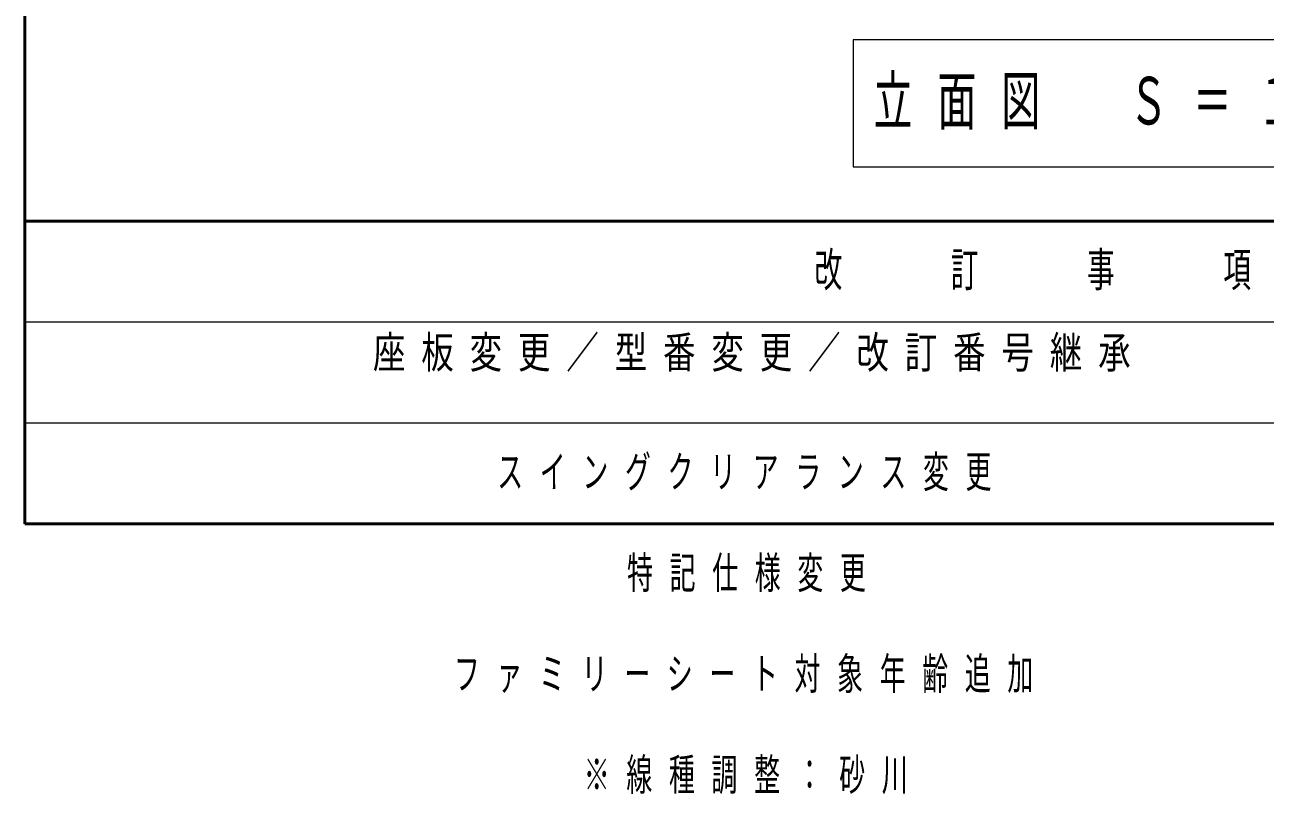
# Model space of a CAD drawing. Units: millimetres on the paper. Extents: x -385 to 0, y -19 to 267.
# Drawn here: x -385 to -299, y -18.7 to 34.6 of the extents above; entities that cross this region are included whole.
import ezdxf

# ---------------------------------------------------------------- set-up
doc = ezdxf.new("R2010")
doc.units = ezdxf.units.MM
doc.layers.add('LY_1', color=7, linetype='Continuous', lineweight=25)
doc.layers.add('LY_2', color=7, linetype='Continuous', lineweight=13)
doc.layers.add('LY_3', color=7, linetype='Continuous')
doc.styles.add('ＭＳ ゴシック', font='')
doc.styles.get('ＭＳ ゴシック').set_extended_font_data('MS Gothic')

msp = doc.modelspace()

# ---------------------------------------------------------------- linework, layer by layer
at = {"layer": 'LY_1', "lineweight": 13}
for p, q in [((-327.562, 33.549), (-327.562, 24.749)), ((-279.762, 33.549), (-327.562, 33.549)), ((-327.562, 24.749), (-279.762, 24.749))]:
    msp.add_line(p, q, dxfattribs=at)
at = {"layer": 'LY_2', "lineweight": 50}
for p, q in [((-385, 267), (-385, 0)), ((-385, 21), (0, 21)), ((-385, 0), (0, 0))]:
    msp.add_line(p, q, dxfattribs=at)
at = {"layer": 'LY_2'}
for p, q in [((-385, 14), (-243.5, 14)), ((-385, 7), (-243.5, 7))]:
    msp.add_line(p, q, dxfattribs=at)

# ---------------------------------------------------------------- texts
at = {"layer": 'LY_1', "style": 'ＭＳ ゴシック'}
for s, insert, char_height, attachment_point in [('\\T1.64;\\W0.6;立面図\u3000Ｓ＝１／５０', (-326.162, 29.149), 3.299, 4), ('\\T1.49;\\W0.75;座板変更／型番変更／改訂番号継承', (-334.05, 13), 2.199, 2), ('\\T1.64;\\W0.6;スイングクリアランス変更', (-352.25, 3.5), 2.199, 4), ('\\T1.64;\\W0.6;特記仕様変更', (-343.25, -3.5), 2.199, 4), ('\\T1.64;\\W0.6;ファミリーシート対象年齢追加', (-355.25, -10.5), 2.199, 4)]:
    msp.add_mtext(s, dxfattribs=dict(at, insert=insert, char_height=char_height, attachment_point=attachment_point))
at = {"layer": 'LY_2', "color": 4, "insert": (-330.25, 17.5), "char_height": 2.346, "attachment_point": 4, "style": 'ＭＳ ゴシック'}
msp.add_mtext('\\T1.64;\\W0.6;改\u3000\u3000訂\u3000\u3000事\u3000\u3000項', dxfattribs=at)
at = {"layer": 'LY_3', "insert": (-346.25, -17.5), "char_height": 2.199, "attachment_point": 4, "style": 'ＭＳ ゴシック'}
msp.add_mtext('\\T1.64;\\W0.6;※線種調整：砂川', dxfattribs=at)

doc.saveas('drawing.dxf')
